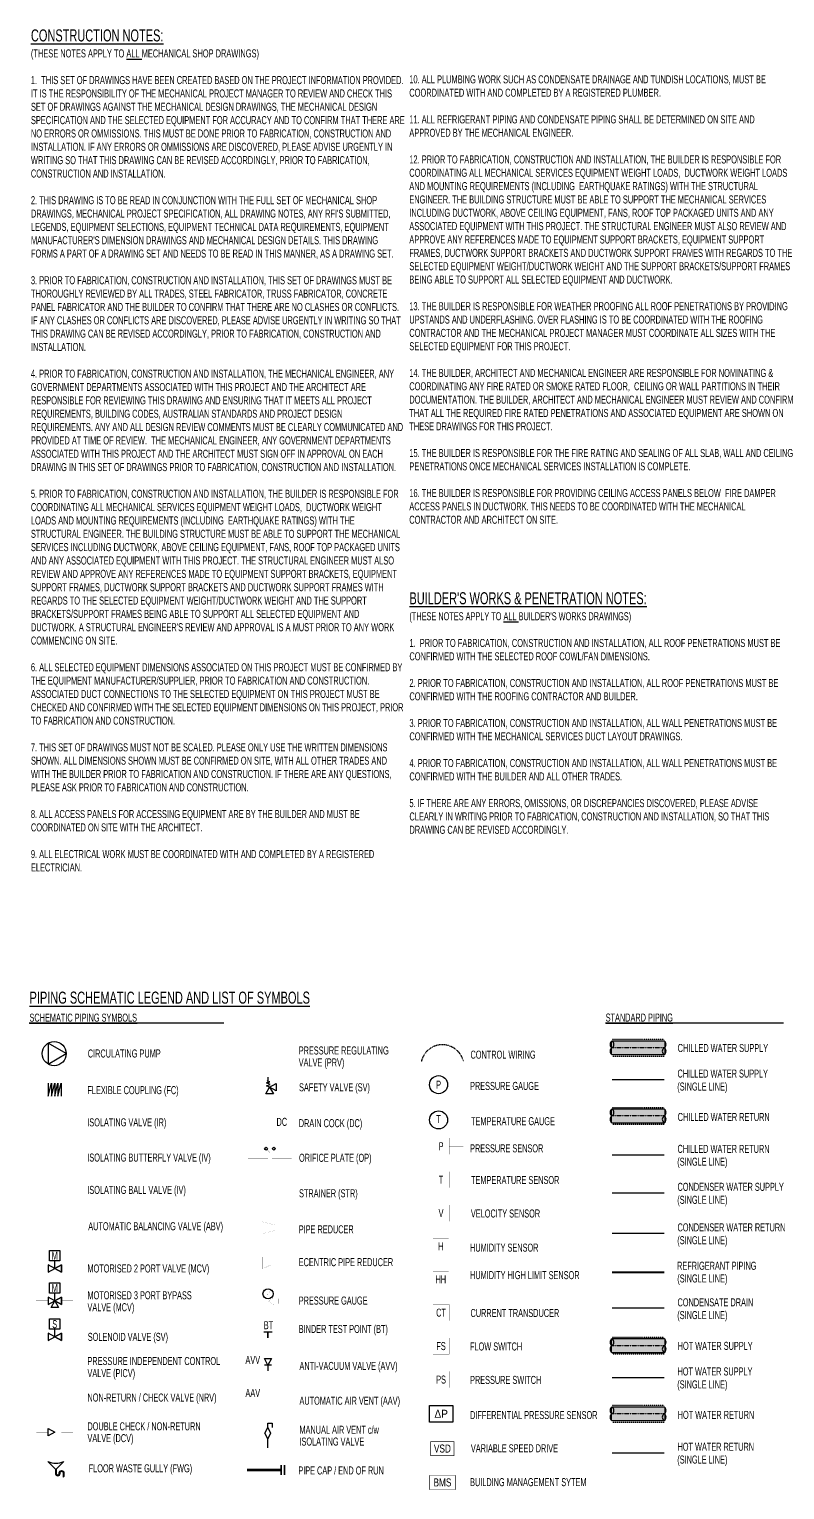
# Model space of a CAD drawing. Header units: millimetres. Extents: x 141 to 153906, y 19826 to 64501.
# Drawn here: x 141 to 9589, y 38697 to 56943 of the extents above; entities that cross this region are included whole.
import ezdxf
from ezdxf.enums import TextEntityAlignment as Align

# ---------------------------------------------------------------- set-up
doc = ezdxf.new("R2010")
doc.units = ezdxf.units.MM
for name, pattern in [('Dashdot', [11, 7, -1.5, 1, -1.5]), ('HD', [3.3, 1.8, -1.5]), ('Ins', [1, 0.5, -0.5]), ('Refrig', [4.5, 0.6, -0.6, 0.6, -0.6, 0.6, -1.5]), ('SCEN', [9, 6, -1, 1, -1]), ('Thermdot', [3.54, 0.3, -0.65, 0.3, -0.65, 0.99, -0.65]), ('Vsdd', [3.55, 1.5, -0.85, 0.35, -0.85])]:
    doc.linetypes.add(name, pattern=pattern)
for name, color, linetype in [('Hvac-Chilled water return', 192, 'Vsdd'), ('Hvac-Chilled water supply', 170, 'Dashdot'), ('Hvac-Condensate Pipe Layer', 112, 'HD'), ('Hvac-Condenser Water Return', 112, 'Dashdot'), ('Hvac-Condenser Water Supply', 136, 'Dashdot'), ('Hvac-Hot Water Return', 210, 'Dashdot'), ('Hvac-Hot Water Return Shade', 12, 'Continuous'), ('Hvac-Hot Water Supply', 240, 'Dashdot'), ('Hvac-Hot Water Supply Shade', 16, 'Continuous'), ('Hvac-Legend', 7, 'Continuous'), ('Hvac-Notes', 7, 'Continuous'), ('Hvacequip', 4, 'Continuous'), ('Hvacpipe', 7, 'Continuous'), ('Hvacpipeins', 7, 'Continuous'), ('Hvacshading', 254, 'Continuous')]:
    doc.layers.add(name, color=color, linetype=linetype)
doc.styles.add('Arial Narrow', font='ARIALN.TTF', dxfattribs={"width": 0.9, "height": 200})
doc.styles.add('Arial Narrow_1', font='ARIALN.TTF', dxfattribs={"height": 250})

# ---------------------------------------------------------------- blocks, each defined once
blk = doc.blocks.new('RHD_M_Pressure-Relief-Valve')
at = {"color": 0}
for p, q in [((-74, 109), (8, 130)), ((15, 68), (-74, 109)), ((-74, 33), (15, 68)), ((0, 0), (-74, 33)), ((-61, 150), (-33, 171)), ((8, 130), (-61, 150)), ((-33, 171), (-33, 253)), ((0, 0), (165, 93)), ((165, 93), (165, -92)), ((-96, -165), (0, 0)), ((96, -165), (-96, -165)), ((165, -92), (0, 0)), ((0, 0), (96, -165))]:
    blk.add_line(p, q, dxfattribs=at)

msp = doc.modelspace()

# ---------------------------------------------------------------- hatches: boundary and pattern name
at = {"linetype": 'Continuous'}
h = msp.add_hatch(color=154, dxfattribs=at)
h.paths.add_polyline_path([(7428.6, 44218.3), (7428.6, 44302.3, 0.5707213)])
h.paths.add_polyline_path([(7428.6, 44134.3), (7428.6, 44218.3, 0.5707213)])
h = msp.add_hatch(color=154, dxfattribs=at)
h.paths.add_polyline_path([(8080.7, 44218.3), (8080.7, 44134.3, 0.5707213)])
h.paths.add_polyline_path([(8080.7, 44302.3), (8080.7, 44218.3, 0.5707213)])
h = msp.add_hatch(color=163, dxfattribs=at)
h.paths.add_polyline_path([(7428.6, 43367.1), (7428.6, 43451.1, 0.5707213)])
h.paths.add_polyline_path([(7428.6, 43283.1), (7428.6, 43367.1, 0.5707213)])
h = msp.add_hatch(color=163, dxfattribs=at)
h.paths.add_polyline_path([(8080.7, 43367.1), (8080.7, 43283.1, 0.5707213)])
h.paths.add_polyline_path([(8080.7, 43451.1), (8080.7, 43367.1, 0.5707213)])
at = {"layer": 'Hvac-Hot Water Return Shade', "linetype": 'Continuous'}
h = msp.add_hatch(color=256, dxfattribs=at)
h.paths.add_polyline_path([(7428.6, 39646.1), (7428.6, 39730.1, 0.5707213)])
h.paths.add_polyline_path([(7428.6, 39562.1), (7428.6, 39646.1, 0.5707213)])
h = msp.add_hatch(color=256, dxfattribs=at)
h.paths.add_polyline_path([(8080.7, 39646.1), (8080.7, 39562.1, 0.5707213)])
h.paths.add_polyline_path([(8080.7, 39730.1), (8080.7, 39646.1, 0.5707213)])
at = {"layer": 'Hvac-Hot Water Supply Shade', "linetype": 'Continuous'}
h = msp.add_hatch(color=256, dxfattribs=at)
h.paths.add_polyline_path([(7428.6, 40497.2), (7428.6, 40581.2, 0.5707213)])
h.paths.add_polyline_path([(7428.6, 40413.2), (7428.6, 40497.2, 0.5707213)])
h = msp.add_hatch(color=256, dxfattribs=at)
h.paths.add_polyline_path([(8080.7, 40497.2), (8080.7, 40413.2, 0.5707213)])
h.paths.add_polyline_path([(8080.7, 40581.2), (8080.7, 40497.2, 0.5707213)])

# ---------------------------------------------------------------- linework, layer by layer
at = {"color": 170, "linetype": 'Continuous', "elevation": 73.4}
for points in [[(7428.6, 44218.3, 0.5707213), (7428.6, 44302.3, 0.5707213), (7428.6, 44218.3, 0.5707213), (7428.6, 44134.3, 0.5707213)], [(8080.7, 44218.3, 0.5707213), (8080.7, 44134.3, 0.5707213), (8080.7, 44218.3, 0.5707213), (8080.7, 44302.3, 0.5707213)], [(7428.6, 43367.1, 0.5707213), (7428.6, 43451.1, 0.5707213), (7428.6, 43367.1, 0.5707213), (7428.6, 43283.1, 0.5707213)], [(8080.7, 43367.1, 0.5707213), (8080.7, 43283.1, 0.5707213), (8080.7, 43367.1, 0.5707213), (8080.7, 43451.1, 0.5707213)]]:
    msp.add_lwpolyline(points, format="xyb", dxfattribs=at)
at = {"layer": 'Hvac-Chilled water return', "linetype": 'SCEN', "transparency": 33554687, "const_width": 16.8, "elevation": 73.4, "flags": 128}
msp.add_lwpolyline([(7428.6, 42878.2), (8080.7, 42878.2)], dxfattribs=at)
at = {"layer": 'Hvac-Chilled water supply', "linetype": 'SCEN', "transparency": 33554687, "const_width": 16.8, "elevation": 73.4, "flags": 128}
msp.add_lwpolyline([(7428.6, 43819.1), (8080.7, 43819.1)], dxfattribs=at)
at = {"layer": 'Hvac-Chilled water supply', "linetype": 'Refrig', "transparency": 33554687, "const_width": 25, "elevation": 73.4, "flags": 128}
msp.add_lwpolyline([(7428.6, 41412.1), (8080.7, 41412.1)], dxfattribs=at)
at = {"layer": 'Hvac-Condensate Pipe Layer', "const_width": 15}
msp.add_lwpolyline([(7428.6, 40967), (8080.7, 40967)], dxfattribs=at)
at = {"layer": 'Hvac-Condenser Water Return', "linetype": 'SCEN', "transparency": 33554687, "const_width": 16.8, "elevation": 73.4, "flags": 128}
msp.add_lwpolyline([(7428.6, 41899.8), (8080.7, 41899.8)], dxfattribs=at)
at = {"layer": 'Hvac-Condenser Water Supply', "linetype": 'SCEN', "transparency": 33554687, "const_width": 16.8, "elevation": 73.4, "flags": 128}
msp.add_lwpolyline([(7428.6, 42403.6), (8080.7, 42403.6)], dxfattribs=at)
at = {"layer": 'Hvac-Hot Water Return', "linetype": 'Continuous', "elevation": 73.4}
for points in [[(7428.6, 39646.1, 0.5707213), (7428.6, 39730.1, 0.5707213), (7428.6, 39646.1, 0.5707213), (7428.6, 39562.1, 0.5707213)], [(8080.7, 39646.1, 0.5707213), (8080.7, 39562.1, 0.5707213), (8080.7, 39646.1, 0.5707213), (8080.7, 39730.1, 0.5707213)]]:
    msp.add_lwpolyline(points, format="xyb", dxfattribs=at)
at = {"layer": 'Hvac-Hot Water Return', "linetype": 'Continuous', "elevation": 73.4, "flags": 128}
for points in [[(8080.7, 39730.1), (7428.6, 39730.1)], [(7428.6, 39562.1), (8080.7, 39562.1)]]:
    msp.add_lwpolyline(points, dxfattribs=at)
at = {"layer": 'Hvac-Hot Water Return', "linetype": 'SCEN', "transparency": 33554687, "const_width": 16.8, "elevation": 73.4, "flags": 128}
msp.add_lwpolyline([(7428.6, 39157.2), (8080.7, 39157.2)], dxfattribs=at)
at = {"layer": 'Hvac-Hot Water Return Shade', "linetype": 'Continuous'}
msp.add_solid([(8080.7, 39730.1, 73.4), (7428.6, 39730.1, 73.4), (8080.7, 39562.1, 73.4), (7428.6, 39562.1, 73.4)], dxfattribs=at)
at = {"layer": 'Hvac-Hot Water Supply', "linetype": 'Continuous', "elevation": 73.4}
for points in [[(7428.6, 40497.2, 0.5707213), (7428.6, 40581.2, 0.5707213), (7428.6, 40497.2, 0.5707213), (7428.6, 40413.2, 0.5707213)], [(8080.7, 40497.2, 0.5707213), (8080.7, 40413.2, 0.5707213), (8080.7, 40497.2, 0.5707213), (8080.7, 40581.2, 0.5707213)]]:
    msp.add_lwpolyline(points, format="xyb", dxfattribs=at)
at = {"layer": 'Hvac-Hot Water Supply', "linetype": 'Continuous', "elevation": 73.4, "flags": 128}
for points in [[(8080.7, 40581.2), (7428.6, 40581.2)], [(7428.6, 40413.2), (8080.7, 40413.2)]]:
    msp.add_lwpolyline(points, dxfattribs=at)
at = {"layer": 'Hvac-Hot Water Supply', "linetype": 'SCEN', "transparency": 33554687, "const_width": 16.8, "elevation": 73.4, "flags": 128}
msp.add_lwpolyline([(7428.6, 40098.1), (8080.7, 40098.1)], dxfattribs=at)
at = {"layer": 'Hvac-Hot Water Supply Shade', "linetype": 'Continuous'}
msp.add_solid([(8080.7, 40581.2, 73.4), (7428.6, 40581.2, 73.4), (8080.7, 40413.2, 73.4), (7428.6, 40413.2, 73.4)], dxfattribs=at)
at = {"layer": 'Hvac-Legend', "const_width": 1, "flags": 128}
for points, elevation in [([(3065.7, 44110.6), (2902.6, 44110.6)], 146.8), ([(3231, 44110.6), (3391.2, 44110.6)], 146.8), ([(380.5, 43694.9), (217.4, 43694.9)], 146.8), ([(541.3, 43694.9), (706.1, 43694.9)], 146.8), ([(378.3, 43291.4), (230.8, 43291.4)], 146.8), ([(543.7, 43291.4), (691.1, 43291.4)], 146.8), ([(378.2, 42853.3), (230.8, 42853.3)], 146.8), ([(3125.6, 42839.8), (2878, 42839.8)], 74.4), ([(3176.2, 42839.8), (3423.8, 42839.8)], 74.4), ([(378.2, 42438.8), (230.8, 42438.8)], 146.8), ([(543.6, 42438.8), (691.1, 42438.8)], 146.8), ([(378.2, 41984.9), (230.8, 41984.9)], 146.8), ([(543.6, 41984.9), (691.1, 41984.9)], 146.8), ([(378.2, 41462.7), (230.8, 41462.7)], 146.8), ([(543.6, 41462.7), (691.1, 41462.7)], 146.8), ([(378.2, 41057.9), (226.6, 41057.9)], 146.8), ([(546.9, 41057.9), (691.1, 41057.9)], 146.8), ([(378.2, 40609), (226.6, 40609)], 146.8), ([(546.9, 40609), (691.1, 40609)], 146.8), ([(378.2, 40231.4), (226.6, 40231.4)], 146.8), ([(546.9, 40231.4), (691.1, 40231.4)], 146.8), ([(419.6, 39860.2), (230.8, 39860.2)], 146.8), ([(502.2, 39860.2), (691.1, 39860.2)], 146.8), ([(378.4, 39416.9), (230.8, 39416.9)], 146.8), ([(543.8, 39416.9), (691.1, 39416.9)], 146.8)]:
    msp.add_lwpolyline(points, dxfattribs=dict(at, elevation=elevation))
at = {"layer": 'Hvac-Legend', "color": 7, "linetype": 'Continuous', "const_width": 1, "elevation": 146.8}
for points in [[(5569, 43757.9), (5372.3, 43757.9)], [(5569, 43317.6), (5372.3, 43317.6)]]:
    msp.add_lwpolyline(points, dxfattribs=at)
at = {"layer": 'Hvac-Legend', "elevation": 146.8}
for points, const_width in [([(5189.4, 42888.2), (5391.9, 42888.2), (5391.9, 43090.7), (5189.4, 43090.7)], 1), ([(5189.4, 42470.1), (5391.9, 42470.1), (5391.9, 42672.6), (5189.4, 42672.6)], 1), ([(5189.4, 42052), (5391.9, 42052), (5391.9, 42254.5), (5189.4, 42254.5)], 1), ([(5189.4, 41639.6), (5386.2, 41639.6), (5386.2, 41836.4), (5189.4, 41836.4)], 1), ([(5189.4, 41227.2), (5386.2, 41227.2), (5386.2, 41424), (5189.4, 41424)], 1), ([(5189.4, 40809.1), (5391.9, 40809.1), (5391.9, 41011.6), (5189.4, 41011.6)], 1), ([(5189.4, 40391), (5391.9, 40391), (5391.9, 40593.5), (5189.4, 40593.5)], 1), ([(5189.4, 39972.9), (5391.9, 39972.9), (5391.9, 40175.4), (5189.4, 40175.4)], 1), ([(5162.4, 39298.9), (5162.4, 39124.3), (5453.5, 39124.3), (5453.5, 39298.9)], 7.76), ([(5143, 38875.7), (5143, 38701), (5472.9, 38701), (5472.9, 38875.7)], 7.76)]:
    msp.add_lwpolyline(points, close=True, dxfattribs=dict(at, const_width=const_width))
at = {"layer": 'Hvac-Legend', "linetype": 'Continuous', "const_width": 1, "elevation": 146.8}
for points in [[(5569, 42989.4), (5391.9, 42989.4)], [(5569, 42571.4), (5391.9, 42571.4)], [(5569, 42153.3), (5391.9, 42153.3)], [(5558.3, 41738), (5386.2, 41738)], [(5558.3, 41325.6), (5386.2, 41325.6)], [(5569, 40910.4), (5391.9, 40910.4)], [(5569, 40492.3), (5391.9, 40492.3)], [(5569, 40074.2), (5391.9, 40074.2)]]:
    msp.add_lwpolyline(points, dxfattribs=at)
at = {"layer": 'Hvac-Legend', "const_width": 1, "elevation": 146.8, "flags": 128}
for points in [[(3057.5, 41896.5), (3057.5, 42045.1), (3215, 42004.5), (3215, 41937)], [(3058.5, 41454.3), (3058.5, 41604.6), (3217.8, 41604.6), (3217.8, 41536.3)]]:
    msp.add_lwpolyline(points, close=True, dxfattribs=at)
at = {"layer": 'Hvac-Legend', "linetype": 'Continuous', "elevation": 146.8}
msp.add_lwpolyline([(5145.4, 39541.7), (5145.4, 39751.4), (5439.4, 39751.4), (5439.4, 39541.7)], close=True, dxfattribs=at)
at = {"layer": 'Hvac-Legend', "color": 7, "linetype": 'Continuous'}
for centre in [(5259.8, 43757.9, 146.8), (5259.8, 43317.6, 146.8)]:
    msp.add_circle(centre, 112.5, dxfattribs=at)
at = {"layer": 'Hvac-Legend', "color": 7, "linetype": 'Thermdot'}
msp.add_arc((5307.5, 43985.6, 146.8), 271.1, 13.79157, 166.57276, dxfattribs=at)
at = {"layer": 'Hvac-Notes', "color": 1}
for p, q in [((141.5, 44529), (2573.7, 44529)), ((7345, 44529.7), (9572.8, 44529.7))]:
    msp.add_line(p, q, dxfattribs=at)
at = {"layer": 'Hvacequip'}
for p, q in [((396.8, 41557.1, 146.8), (396.8, 41685.4, 146.8)), ((396.8, 41685.4, 146.8), (525.1, 41685.4, 146.8)), ((525.1, 41685.4, 146.8), (525.1, 41557.1, 146.8)), ((378.2, 41508.9, 146.8), (378.2, 41416.4, 146.8)), ((460.9, 41462.7, 146.8), (378.2, 41508.9, 146.8)), ((378.2, 41508.9, 146.8), (378.2, 41416.4, 146.8)), ((378.2, 41416.4, 146.8), (543.6, 41508.9, 146.8)), ((543.6, 41416.4, 146.8), (378.2, 41508.9, 146.8)), ((378.2, 41416.4, 146.8), (460.9, 41462.7, 146.8)), ((525.1, 41557.1, 146.8), (396.8, 41557.1, 146.8)), ((460.9, 41462.7, 146.8), (460.9, 41557.1, 146.8)), ((543.6, 41508.9, 146.8), (460.9, 41462.7, 146.8)), ((460.9, 41462.7, 146.8), (543.6, 41416.4, 146.8)), ((543.6, 41416.4, 146.8), (543.6, 41508.9, 146.8)), ((543.6, 41508.9, 146.8), (543.6, 41416.4, 146.8)), ((396.8, 41152.4, 146.8), (396.8, 41280.6, 146.8)), ((396.8, 41280.6, 146.8), (525.1, 41280.6, 146.8)), ((525.1, 41280.6, 146.8), (525.1, 41152.4, 146.8)), ((378.2, 41104.1, 146.8), (378.2, 41011.6, 146.8)), ((460.9, 41057.9, 146.8), (378.2, 41104.1, 146.8)), ((378.2, 41104.1, 146.8), (378.2, 41011.6, 146.8)), ((378.2, 41011.6, 146.8), (543.6, 41104.1, 146.8)), ((543.6, 41011.6, 146.8), (378.2, 41104.1, 146.8)), ((378.2, 41011.6, 146.8), (460.9, 41057.9, 146.8)), ((525.1, 41152.4, 146.8), (396.8, 41152.4, 146.8)), ((460.9, 41057.9, 146.8), (460.9, 41152.4, 146.8)), ((543.6, 41104.1, 146.8), (460.9, 41057.9, 146.8)), ((460.9, 41057.9, 146.8), (543.6, 41011.6, 146.8)), ((543.6, 41011.6, 146.8), (543.6, 41104.1, 146.8)), ((543.6, 41104.1, 146.8), (543.6, 41011.6, 146.8)), ((396.8, 40703.4, 146.8), (396.8, 40831.7, 146.8)), ((396.8, 40831.7, 146.8), (525.1, 40831.7, 146.8)), ((525.1, 40703.4, 146.8), (396.8, 40703.4, 146.8)), ((460.9, 40609, 146.8), (460.9, 40703.4, 146.8)), ((525.1, 40831.7, 146.8), (525.1, 40703.4, 146.8)), ((378.2, 40655.2, 146.8), (378.2, 40562.7, 146.8)), ((460.9, 40609, 146.8), (378.2, 40655.2, 146.8)), ((378.2, 40655.2, 146.8), (378.2, 40562.7, 146.8)), ((378.2, 40562.7, 146.8), (543.6, 40655.2, 146.8)), ((543.6, 40562.7, 146.8), (378.2, 40655.2, 146.8)), ((378.2, 40562.7, 146.8), (460.9, 40609, 146.8)), ((543.6, 40655.2, 146.8), (460.9, 40609, 146.8)), ((460.9, 40609, 146.8), (543.6, 40562.7, 146.8)), ((543.6, 40562.7, 146.8), (543.6, 40655.2, 146.8)), ((543.6, 40655.2, 146.8), (543.6, 40562.7, 146.8)), ((3087.8, 39403.8, 73.4), (3123.1, 39474.4, 73.4)), ((3123.1, 39530.9, 73.4), (3179.5, 39530.9, 73.4)), ((3123.1, 39474.4, 73.4), (3123.1, 39530.9, 73.4)), ((3123.1, 39474.4, 73.4), (3158.4, 39403.8, 73.4)), ((3179.5, 39530.9, 73.4), (3179.5, 39474.4, 73.4)), ((3123.1, 39333.2, 73.4), (3087.8, 39403.8, 73.4)), ((3158.4, 39403.8, 73.4), (3123.1, 39333.2, 73.4)), ((3123.1, 39220.3, 73.4), (3123.1, 39333.2, 73.4)), ((566, 38853.9, 146.8), (575.6, 38863.2, 146.8))]:
    msp.add_line(p, q, dxfattribs=at)
at = {"layer": 'Hvacequip', "color": 1, "elevation": 73.4}
msp.add_lwpolyline([(604.7, 44145.4), (379, 44275.8), (379, 44015.1)], close=True, dxfattribs=at)
at = {"layer": 'Hvacequip', "color": 8, "elevation": 146.8}
msp.add_lwpolyline([(380.5, 43775.3), (380.5, 43614.5), (420.7, 43775.3), (420.7, 43614.5), (460.9, 43775.3), (460.9, 43614.5), (501.1, 43775.3), (501.1, 43614.5), (541.3, 43775.3), (541.3, 43614.5)], dxfattribs=at)
at = {"layer": 'Hvacequip', "const_width": 1}
for points, elevation in [([(3150.9, 42909.9), (3114.2, 42946.6)], 74.4), ([(3125.6, 42789.2), (3125.6, 42890.5)], 74.4), ([(3150.9, 42909.9), (3187.6, 42946.6)], 74.4), ([(3150.9, 42839.8), (3150.9, 42909.9)], 74.4), ([(3176.2, 42789.2), (3176.2, 42890.5)], 74.4), ([(3156.4, 41177.5), (3099.6, 41112.1)], 146.8), ([(3127.2, 41053.1), (3205.5, 41008.6), (3205.5, 41097), (3127.2, 41053.1)], 146.8), ([(3127.2, 40986.6), (3127.2, 41081.5)], 146.8), ([(3253.8, 41084.7), (3253.8, 41021.4)], 146.8), ([(3205.5, 41051.6), (3253.8, 41051.6)], 146.8)]:
    msp.add_lwpolyline(points, dxfattribs=dict(at, elevation=elevation))
at = {"layer": 'Hvacequip', "const_width": 1, "elevation": 146.8, "flags": 128}
msp.add_lwpolyline([(543.6, 42853.3), (691.1, 42853.3)], dxfattribs=at)
at = {"layer": 'Hvacequip', "elevation": 146.8}
for points in [[(414.7, 40975.2), (460.9, 41057.9), (507.2, 40975.2)], [(3084.5, 40337.6), (3168.9, 40337.6), (3126.7, 40253.2)], [(461.1, 39416.9), (378.4, 39370.7), (378.4, 39463.2)]]:
    msp.add_lwpolyline(points, close=True, dxfattribs=at)
for points in [[(3076, 40672.1), (3177.3, 40672.1)], [(3076, 40672.1), (3177.3, 40672.1)], [(3126.7, 40594.8), (3126.7, 40672.1)], [(3126.7, 40672.1), (3126.7, 40594.8)], [(3168.9, 40253.2), (3084.5, 40253.2)], [(3126.7, 40253.2), (3126.7, 40183)], [(374, 39051.9), (470.1, 38955.8)], [(575.7, 39051.9), (479.7, 38955.8)]]:
    msp.add_lwpolyline(points, dxfattribs=at)
for points in [[(470.1, 38955.8), (470.1, 38901.5, 0.4142136), (498.7, 38872.9), (499.1, 38872.9, 0.4142136), (527.7, 38901.5), (527.7, 38908.9, -0.4142136), (546.7, 38927.9), (547, 38927.9, -0.4142136), (566, 38908.9), (566, 38853.9)], [(479.7, 38955.8), (479.7, 38901.5, 0.4142136), (498.7, 38882.5), (499.1, 38882.5, 0.4142136), (518.1, 38901.5), (518.1, 38908.9, -0.4142136), (546.7, 38937.5), (547, 38937.5, -0.4142136), (575.6, 38908.9), (575.6, 38863.2)]]:
    msp.add_lwpolyline(points, format="xyb", dxfattribs=at)
at = {"layer": 'Hvacequip', "color": 1, "linetype": 'Thermdot', "const_width": 33.8, "elevation": 73.4, "flags": 128}
msp.add_lwpolyline([(3293, 38944), (2866.7, 38944)], dxfattribs=at)
at = {"layer": 'Hvacequip', "color": 1, "linetype": 'Continuous', "const_width": 21.1, "elevation": 73.4, "flags": 128}
for points in [[(3293, 38880.7), (3293, 39007.3)], [(3335.2, 38880.7), (3335.2, 39007.3)]]:
    msp.add_lwpolyline(points, dxfattribs=at)
at = {"layer": 'Hvacequip'}
for centre, radius in [((454.2, 44145.4, 73.4), 150.5), ((3102.2, 42958.6, 146.8), 16.9), ((3199.5, 42958.6, 146.8), 16.9), ((3127.2, 41144.8, 146.8), 63.3)]:
    msp.add_circle(centre, radius, dxfattribs=at)
msp.add_arc((474.9, 39273.6, 146.8), 243.6, 245.54008, 294.45992, dxfattribs=at)
at = {"layer": 'Hvacpipe', "color": 8, "linetype": 'Vsdd'}
for p, q in [((8080.7, 44218.3, 73.4), (7428.6, 44218.3, 73.4)), ((8080.7, 43367.1, 73.4), (7428.6, 43367.1, 73.4)), ((8080.7, 40497.2, 73.4), (7428.6, 40497.2, 73.4)), ((8080.7, 39646.1, 73.4), (7428.6, 39646.1, 73.4))]:
    msp.add_line(p, q, dxfattribs=at)
at = {"layer": 'Hvacpipe', "color": 170, "linetype": 'Continuous', "elevation": 73.4, "flags": 128}
for points in [[(8080.7, 44302.3), (7428.6, 44302.3)], [(7428.6, 44134.3), (8080.7, 44134.3)], [(8080.7, 43451.1), (7428.6, 43451.1)], [(7428.6, 43283.1), (8080.7, 43283.1)]]:
    msp.add_lwpolyline(points, dxfattribs=at)
at = {"layer": 'Hvacpipe', "color": 7, "linetype": 'Ins'}
for p in [(8080.7, 44218.3, 73.4), (8080.7, 43367.1, 73.4), (8080.7, 40497.2, 73.4), (8080.7, 39646.1, 73.4)]:
    msp.add_point(p, dxfattribs=at)
at = {"layer": 'Hvacpipeins', "color": 230, "linetype": 'Ins'}
for p, q in [((8080.7, 44321.3, 73.4), (7428.6, 44321.3, 73.4)), ((7428.6, 44115.3, 73.4), (8080.7, 44115.3, 73.4)), ((8080.7, 43470.1, 73.4), (7428.6, 43470.1, 73.4)), ((7428.6, 43264.1, 73.4), (8080.7, 43264.1, 73.4)), ((8080.7, 40600.2, 73.4), (7428.6, 40600.2, 73.4)), ((7428.6, 40394.2, 73.4), (8080.7, 40394.2, 73.4)), ((8080.7, 39749.1, 73.4), (7428.6, 39749.1, 73.4)), ((7428.6, 39543.1, 73.4), (8080.7, 39543.1, 73.4))]:
    msp.add_line(p, q, dxfattribs=at)
at = {"layer": 'Hvacshading', "color": 154, "linetype": 'Continuous'}
msp.add_solid([(8080.7, 44302.3, 73.4), (7428.6, 44302.3, 73.4), (8080.7, 44134.3, 73.4), (7428.6, 44134.3, 73.4)], dxfattribs=at)
at = {"layer": 'Hvacshading', "color": 163, "linetype": 'Continuous'}
msp.add_solid([(8080.7, 43451.1, 73.4), (7428.6, 43451.1, 73.4), (8080.7, 43283.1, 73.4), (7428.6, 43283.1, 73.4)], dxfattribs=at)

# ---------------------------------------------------------------- block references
at = {"layer": 'Hvacequip', "xscale": 0.5, "yscale": 0.5, "zscale": 0.5}
msp.add_blockref('RHD_M_Pressure-Relief-Valve', (3146.9, 43726.4, 73.4), dxfattribs=at)

# ---------------------------------------------------------------- texts
at = {"layer": 'Hvac-Legend', "attachment_point": 4, "line_spacing_factor": 0.8, "style": 'Arial Narrow_1'}
for s, insert, char_height, width in [('\\L\\W0.8;PIPING SCHEMATIC LEGEND AND LIST OF SYMBOLS', (145.7, 44844, 73.4), 150, 6346.642), ('\\L\\fArial Narrow|b0|i0;\\W0.8;SCHEMATIC PIPING SYMBOLS', (145.3, 44594.6, 73.4), 100, 4272.045), ('\\L\\fArial Narrow|b0|i0;\\W0.8;STANDARD PIPING', (7348.8, 44595.3, 73.4), 100, 4272.045)]:
    msp.add_mtext(s, dxfattribs=dict(at, insert=insert, char_height=char_height, width=width))
at = {"layer": 'Hvac-Notes', "style": 'Arial Narrow_1', "width": 0.8}
for s, p in [('CIRCULATING PUMP', (874.2, 44097.4, 73.4)), ('PRESSURE REGULATING', (3511.4, 44135, 73.4)), ('CONTROL WIRING', (5659.1, 44083.1, 73.4)), ('CHILLED WATER SUPPLY', (8249.4, 44165.9, 73.4)), ('VALVE (PRV)', (3511.4, 43985.5, 73.4)), ('PRESSURE GAUGE', (5653.3, 43692.1, 73.4)), ('(SINGLE LINE)', (8244.3, 43684.5, 73.4)), ('CHILLED WATER SUPPLY', (8247.3, 43846.6, 73.4)), ('FLEXIBLE COUPLING (FC)', (869.3, 43639.7, 73.4)), ('SAFETY VALVE (SV)', (3515.4, 43675.2, 73.4)), ('ISOLATING VALVE (IR)', (867.9, 43237.2, 73.4)), ('DRAIN COCK (DC)', (3511.8, 43227.1, 73.4)), ('TEMPERATURE GAUGE', (5665.4, 43251.8, 73.4)), ('CHILLED WATER RETURN', (8249.4, 43304, 73.4)), ('ISOLATING BUTTERFLY VALVE (IV)', (867.8, 42797.3, 73.4)), ('ORIFICE PLATE (OP)', (3515.1, 42794.4, 73.4)), ('PRESSURE SENSOR', (5653.3, 42912.5, 73.4)), ('CHILLED WATER RETURN', (8247.3, 42905.9, 73.4)), ('(SINGLE LINE)', (8244.3, 42745.6, 73.4)), ('TEMPERATURE SENSOR', (5665.4, 42516.8, 73.4)), ('CONDENSER WATER SUPPLY', (8247.3, 42431.7, 73.4)), ('ISOLATING BALL VALVE (IV)', (867.8, 42393.1, 73.4)), ('STRAINER (STR)', (3515.4, 42351.2, 73.4)), ('(SINGLE LINE)', (8244.3, 42269.5, 73.4)), ('VELOCITY SENSOR', (5663.8, 42098.7, 73.4)), ('AUTOMATIC BALANCING VALVE (ABV)', (879.8, 41939.2, 73.4)), ('PIPE REDUCER', (3511.4, 41900.9, 73.4)), ('CONDENSER WATER RETURN', (8247.3, 41925.2, 73.4)), ('(SINGLE LINE)', (8244.3, 41764.8, 73.4)), ('HUMIDITY SENSOR', (5653.3, 41672.4, 73.4)), ('MOTORISED 2 PORT VALVE (MCV)', (870.2, 41412.1, 73.4)), ('ECENTRIC PIPE REDUCER', (3511.2, 41490.7, 73.4)), ('HUMIDITY HIGH LIMIT SENSOR', (5653.3, 41328.9, 73.4)), ('REFRIGERANT PIPING', (8241.5, 41445.7, 73.4)), ('(SINGLE LINE)', (8244.3, 41287.1, 73.4)), ('MOTORISED 3 PORT BYPASS', (870.2, 41077, 73.4)), ('PRESSURE GAUGE', (3511.4, 41010.9, 73.4)), ('CONDENSATE DRAIN', (8247.3, 40989, 73.4)), ('VALVE (MCV)', (870.2, 40928, 73.4)), ('CURRENT TRANSDUCER', (5659.1, 40855.8, 73.4)), ('(SINGLE LINE)', (8244.3, 40829.5, 73.4)), ('BINDER TEST POINT (BT)', (3511.1, 40656.3, 73.4)), ('SOLENOID VALVE (SV)', (873.9, 40557.7, 73.4)), ('FLOW SWITCH', (5653.3, 40437.7, 73.4)), ('HOT WATER SUPPLY', (8249.4, 40444.9, 73.4)), ('PRESSURE INDEPENDENT CONTROL', (869.9, 40255.8, 73.4)), ('VALVE (PICV)', (869.9, 40104.9, 73.4)), ('ANTI-VACUUM VALVE (AVV)', (3520.5, 40194.6, 73.4)), ('HOT WATER SUPPLY', (8247.3, 40125.6, 73.4)), ('PRESSURE SWITCH', (5653.3, 40019.6, 73.4)), ('(SINGLE LINE)', (8244.3, 39963.5, 73.4)), ('NON-RETURN / CHECK VALVE (NRV)', (870.1, 39799.5, 73.4)), ('AUTOMATIC AIR VENT (AAV)', (3520.5, 39759.9, 73.4)), ('DIFFERENTIAL PRESSURE SENSOR', (5653.3, 39580.7, 73.4)), ('HOT WATER RETURN', (8249.4, 39583, 73.4)), ('DOUBLE CHECK / NON-RETURN', (869.9, 39440.1, 73.4)), ('MANUAL AIR VENT c/w', (3520.5, 39396.9, 73.4)), ('VALVE (DCV)', (869.9, 39292.6, 73.4)), ('ISOLATING VALVE', (3520.5, 39249.3, 73.4)), ('VARIABLE SPEED DRIVE', (5663.8, 39165.6, 73.4)), ('HOT WATER RETURN', (8247.3, 39184.9, 73.4)), ('(SINGLE LINE)', (8244.3, 39024.6, 73.4)), ('FLOOR WASTE GULLY (FWG)', (885.8, 38915.3, 73.4)), ('PIPE CAP / END OF RUN', (3506, 38888.4)), ('BUILDING MANAGEMENT SYTEM', (5653.3, 38742.4, 73.4))]:
    msp.add_text(s, height=100, dxfattribs=at).set_placement(p)
at = {"layer": 'Hvac-Notes', "color": 3, "attachment_point": 1}
for s, insert, char_height, width in [("{\\L\\C7;\\fArial Narrow|b0|i0;\\H1.5x;\\W0.8;CONSTRUCTION NOTES:}\\C7;\\fArial Narrow|b0|i0;\\W0.63;\\P\\W0.78;(THESE NOTES APPLY TO {\\LALL} MECHANICAL SHOP DRAWINGS)\\P\\P1.  THIS SET OF DRAWINGS HAVE BEEN CREATED BASED ON THE PROJECT INFORMATION PROVIDED. IT IS THE RESPONSIBILITY OF THE MECHANICAL PROJECT MANAGER TO REVIEW AND CHECK THIS SET OF DRAWINGS AGAINST THE MECHANICAL DESIGN DRAWINGS, THE MECHANICAL DESIGN SPECIFICATION AND THE SELECTED EQUIPMENT FOR ACCURACY AND TO CONFIRM THAT THERE ARE NO ERRORS OR OMMISSIONS. THIS MUST BE DONE PRIOR TO FABRICATION, CONSTRUCTION AND INSTALLATION. IF ANY ERRORS OR OMMISSIONS ARE DISCOVERED, PLEASE ADVISE URGENTLY IN WRITING SO THAT THIS DRAWING CAN BE REVISED ACCORDINGLY, PRIOR TO FABRICATION, CONSTRUCTION AND INSTALLATION.\\P\\fArial|b0|i0;\\P\\fArial Narrow|b0|i0;2. THIS DRAWING IS TO BE READ IN CONJUNCTION WITH THE FULL SET OF MECHANICAL SHOP DRAWINGS, MECHANICAL PROJECT SPECIFICATION, ALL DRAWING NOTES, ANY RFI'S SUBMITTED, LEGENDS, EQUIPMENT SELECTIONS, EQUIPMENT TECHNICAL DATA REQUIREMENTS, EQUIPMENT MANUFACTURER'S DIMENSION DRAWINGS AND MECHANICAL DESIGN DETAILS. THIS DRAWING FORMS A PART OF A DRAWING SET AND NEEDS TO BE READ IN THIS MANNER, AS A DRAWING SET.\\P\\P3. PRIOR TO FABRICATION, CONSTRUCTION AND INSTALLATION, THIS SET OF DRAWINGS MUST BE THOROUGHLY REVIEWED BY ALL TRADES, STEEL FABRICATOR, TRUSS FABRICATOR, CONCRETE PANEL FABRICATOR AND THE BUILDER TO CONFIRM THAT THERE ARE NO CLASHES OR CONFLICTS. IF ANY CLASHES OR CONFLICTS ARE DISCOVERED, PLEASE ADVISE URGENTLY IN WRITING SO THAT THIS DRAWING CAN BE REVISED ACCORDINGLY, PRIOR TO FABRICATION, CONSTRUCTION AND INSTALLATION.\\P\\P4. PRIOR TO FABRICATION, CONSTRUCTION AND INSTALLATION, THE MECHANICAL ENGINEER, ANY GOVERNMENT DEPARTMENTS ASSOCIATED WITH THIS PROJECT AND THE ARCHITECT ARE RESPONSIBLE FOR REVIEWING THIS DRAWING AND ENSURING THAT IT MEETS ALL PROJECT REQUIREMENTS, BUILDING CODES, AUSTRALIAN STANDARDS AND PROJECT DESIGN REQUIREMENTS. ANY AND ALL DESIGN REVIEW COMMENTS MUST BE CLEARLY COMMUNICATED AND PROVIDED AT TIME OF REVIEW.  THE MECHANICAL ENGINEER, ANY GOVERNMENT DEPARTMENTS ASSOCIATED WITH THIS PROJECT AND THE ARCHITECT MUST SIGN OFF IN APPROVAL ON EACH DRAWING IN THIS SET OF DRAWINGS PRIOR TO FABRICATION, CONSTRUCTION AND INSTALLATION.\\P\\P5. PRIOR TO FABRICATION, CONSTRUCTION AND INSTALLATION, THE BUILDER IS RESPONSIBLE FOR COORDINATING ALL MECHANICAL SERVICES EQUIPMENT WEIGHT LOADS,  DUCTWORK WEIGHT LOADS AND MOUNTING REQUIREMENTS (INCLUDING  EARTHQUAKE RATINGS) WITH THE STRUCTURAL ENGINEER. THE BUILDING STRUCTURE MUST BE ABLE TO SUPPORT THE MECHANICAL SERVICES INCLUDING DUCTWORK, ABOVE CEILING EQUIPMENT, FANS, ROOF TOP PACKAGED UNITS AND ANY ASSOCIATED EQUIPMENT WITH THIS PROJECT. THE STRUCTURAL ENGINEER MUST ALSO REVIEW AND APPROVE ANY REFERENCES MADE TO EQUIPMENT SUPPORT BRACKETS, EQUIPMENT SUPPORT FRAMES, DUCTWORK SUPPORT BRACKETS AND DUCTWORK SUPPORT FRAMES WITH REGARDS TO THE SELECTED EQUIPMENT WEIGHT/DUCTWORK WEIGHT AND THE SUPPORT BRACKETS/SUPPORT FRAMES BEING ABLE TO SUPPORT ALL SELECTED EQUIPMENT AND DUCTWORK. A STRUCTURAL ENGINEER'S REVIEW AND APPROVAL IS A MUST PRIOR TO ANY WORK COMMENCING ON SITE.\\P\\P6. ALL SELECTED EQUIPMENT DIMENSIONS ASSOCIATED ON THIS PROJECT MUST BE CONFIRMED BY THE EQUIPMENT MANUFACTURER/SUPPLIER, PRIOR TO FABRICATION AND CONSTRUCTION. ASSOCIATED DUCT CONNECTIONS TO THE SELECTED EQUIPMENT ON THIS PROJECT MUST BE CHECKED AND CONFIRMED WITH THE SELECTED EQUIPMENT DIMENSIONS ON THIS PROJECT, PRIOR TO FABRICATION AND CONSTRUCTION.\\P\\fArial|b0|i0;\\P\\fArial Narrow|b0|i0;7. THIS SET OF DRAWINGS MUST NOT BE SCALED. PLEASE ONLY USE THE WRITTEN DIMENSIONS SHOWN. ALL DIMENSIONS SHOWN MUST BE CONFIRMED ON SITE, WITH ALL OTHER TRADES AND WITH THE BUILDER PRIOR TO FABRICATION AND CONSTRUCTION. IF THERE ARE ANY QUESTIONS, PLEASE ASK PRIOR TO FABRICATION AND CONSTRUCTION.\\fArial|b0|i0;\\P\\P\\fArial Narrow|b0|i0;8. ALL ACCESS PANELS FOR ACCESSING EQUIPMENT ARE BY THE BUILDER AND MUST BE COORDINATED ON SITE WITH THE ARCHITECT.\\P\\P9. ALL ELECTRICAL WORK MUST BE COORDINATED WITH AND COMPLETED BY A REGISTERED ELECTRICIAN.\\P\\P\\fArial|b0|i0;\\P\\H1.125x;\\P\\fArial Narrow|b0|i0;\\W0.65;\\P\\P", (163.2, 56940.6), 100, 4490.475), ('\\C7;\\fArial Narrow|b0|i0;\\H0.888889x;\\W0.78;10. ALL PLUMBING WORK SUCH AS CONDENSATE DRAINAGE AND TUNDISH LOCATIONS, MUST BE COORDINATED WITH AND COMPLETED BY A REGISTERED PLUMBER.\\P\\P11. ALL REFRIGERANT PIPING AND CONDENSATE PIPING SHALL BE DETERMINED ON SITE AND APPROVED BY THE MECHANICAL ENGINEER.\\P\\P12. PRIOR TO FABRICATION, CONSTRUCTION AND INSTALLATION, THE BUILDER IS RESPONSIBLE FOR COORDINATING ALL MECHANICAL SERVICES EQUIPMENT WEIGHT LOADS,  DUCTWORK WEIGHT LOADS AND MOUNTING REQUIREMENTS (INCLUDING  EARTHQUAKE RATINGS) WITH THE STRUCTURAL ENGINEER. THE BUILDING STRUCTURE MUST BE ABLE TO SUPPORT THE MECHANICAL SERVICES INCLUDING DUCTWORK, ABOVE CEILING EQUIPMENT, FANS, ROOF TOP PACKAGED UNITS AND ANY ASSOCIATED EQUIPMENT WITH THIS PROJECT. THE STRUCTURAL ENGINEER MUST ALSO REVIEW AND APPROVE ANY REFERENCES MADE TO EQUIPMENT SUPPORT BRACKETS, EQUIPMENT SUPPORT FRAMES, DUCTWORK SUPPORT BRACKETS AND DUCTWORK SUPPORT FRAMES WITH REGARDS TO THE SELECTED EQUIPMENT WEIGHT/DUCTWORK WEIGHT AND THE SUPPORT BRACKETS/SUPPORT FRAMES BEING ABLE TO SUPPORT ALL SELECTED EQUIPMENT AND DUCTWORK. \\P\\P13. THE BUILDER IS RESPONSIBLE FOR WEATHER PROOFING ALL ROOF PENETRATIONS BY PROVIDING UPSTANDS AND UNDERFLASHING. OVER FLASHING IS TO BE COORDINATED WITH THE ROOFING CONTRACTOR AND THE MECHANICAL PROJECT MANAGER MUST COORDINATE ALL SIZES WITH THE SELECTED EQUIPMENT FOR THIS PROJECT.\\P\\fArial|b0|i0;\\P\\fArial Narrow|b0|i0;14. THE BUILDER, ARCHITECT AND MECHANICAL ENGINEER ARE RESPONSIBLE FOR NOMINATING & COORDINATING ANY FIRE RATED OR SMOKE RATED FLOOR,  CEILING OR WALL PARTITIONS IN THEIR DOCUMENTATION. THE BUILDER, ARCHITECT AND MECHANICAL ENGINEER MUST REVIEW AND CONFIRM THAT ALL THE REQUIRED FIRE RATED PENETRATIONS AND ASSOCIATED EQUIPMENT ARE SHOWN ON THESE DRAWINGS FOR THIS PROJECT.\\fArial|b0|i0;\\P\\P\\fArial Narrow|b0|i0;15. THE BUILDER IS RESPONSIBLE FOR THE FIRE RATING AND SEALING OF ALL SLAB, WALL AND CEILING PENETRATIONS ONCE MECHANICAL SERVICES INSTALLATION IS COMPLETE.\\P\\P16. THE BUILDER IS RESPONSIBLE FOR PROVIDING CEILING ACCESS PANELS BELOW  FIRE DAMPER ACCESS PANELS IN DUCTWORK. THIS NEEDS TO BE COORDINATED WITH THE MECHANICAL CONTRACTOR AND ARCHITECT ON SITE.\\H1x;\\P\\fArial|b0|i0;\\P\\fArial Narrow|b0|i0;\\P', (4893.8, 56366.3), 112.5, 4607.228), ("{\\L\\C7;\\fArial Narrow|b0|i0;\\H1.333333x;\\W0.8;BUILDER'S WORKS & PENETRATION NOTES:}\\C7;\\fArial Narrow|b0|i0;\\W0.8;\\P\\H0.888889x;(THESE NOTES APPLY TO {\\LALL} BUILDER'S WORKS DRAWINGS)\\P\\P\\W0.78;1.  PRIOR TO FABRICATION, CONSTRUCTION AND INSTALLATION, ALL ROOF PENETRATIONS MUST BE CONFIRMED WITH THE SELECTED ROOF COWL/FAN DIMENSIONS.\\P\\P2. PRIOR TO FABRICATION, CONSTRUCTION AND INSTALLATION, ALL ROOF PENETRATIONS MUST BE CONFIRMED WITH THE ROOFING CONTRACTOR AND BUILDER.\\P\\P3. PRIOR TO FABRICATION, CONSTRUCTION AND INSTALLATION, ALL WALL PENETRATIONS MUST BE CONFIRMED WITH THE MECHANICAL SERVICES DUCT LAYOUT DRAWINGS.\\P\\P4. PRIOR TO FABRICATION, CONSTRUCTION AND INSTALLATION, ALL WALL PENETRATIONS MUST BE CONFIRMED WITH THE BUILDER AND ALL OTHER TRADES.\\P\\P5. IF THERE ARE ANY ERRORS, OMISSIONS, OR DISCREPANCIES DISCOVERED, PLEASE ADVISE CLEARLY IN WRITING PRIOR TO FABRICATION, CONSTRUCTION AND INSTALLATION, SO THAT THIS DRAWING CAN BE REVISED ACCORDINGLY.", (4895.2, 49909.2), 112.5, 4535.466)]:
    msp.add_mtext(s, dxfattribs=dict(at, insert=insert, char_height=char_height, width=width))
at = {"layer": 'Hvacequip', "color": 1, "style": 'Arial Narrow', "width": 0.8}
for s, p in [('P', (5259.7, 43757.9, 146.8)), ('T', (5259.7, 43328.7, 146.8)), ('P', (5290.7, 42989.4, 146.8)), ('T', (5290.7, 42571.4, 146.8)), ('V', (5290.7, 42153.3, 146.8)), ('H', (5287.8, 41738, 146.8)), ('HH', (5287.8, 41325.6, 146.8)), ('CT', (5290.7, 40910.4, 146.8)), ('FS', (5290.7, 40492.3, 146.8)), ('PS', (5290.7, 40074.2, 146.8))]:
    msp.add_text(s, height=100, dxfattribs=at).set_placement(p, align=Align.MIDDLE)
for s, p in [('DC', (3234.2, 43243.3, 73.4)), ('M', (422.5, 41571, 146.8)), ('M', (422.5, 41166.2, 146.8)), ('S', (430, 40716.4, 146.8)), ('BT', (3074.1, 40703.1, 73.4)), ('AVV', (2845.5, 40270.3, 73.4)), ('AAV', (2845.5, 39857.8, 73.4))]:
    msp.add_text(s, height=100, dxfattribs=at).set_placement(p)
at = {"layer": 'Hvacequip', "color": 1, "insert": (5292.4, 39646.5, 146.8), "char_height": 100, "width": 249.632, "attachment_point": 5, "line_spacing_factor": 0.8, "style": 'Arial Narrow'}
msp.add_mtext('{\\fArial|b0|i0|c0|p34;ΔP}', dxfattribs=at)
at = {"layer": 'Hvacequip', "color": 1, "char_height": 100, "width": 185.318, "attachment_point": 5, "style": 'Arial Narrow'}
for s, insert in [('VSD', (5307.7, 39211.7, 146.8)), ('BMS', (5307.9, 38788.4, 146.8))]:
    msp.add_mtext(s, dxfattribs=dict(at, insert=insert))

doc.saveas('drawing.dxf')
